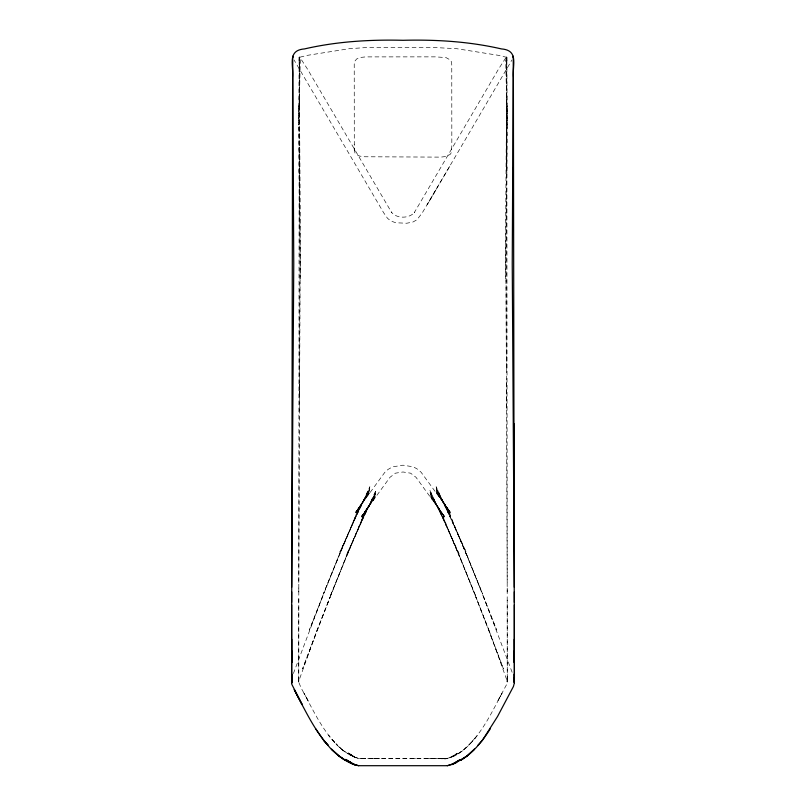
<?xml version="1.0" encoding="UTF-8"?>
<svg xmlns="http://www.w3.org/2000/svg" width="806" height="806" viewBox="0 0 806 806"><rect width="100%" height="100%" fill="white"/><g stroke="black" fill="none" stroke-linecap="round" stroke-linejoin="round"><path stroke-width="0.6" stroke-dasharray="4.03 3.02" d="M342.278 749.862L335.911 743.716L342.389 749.902L348.021 753.801L342.278 749.862L335.709 743.938L328.667 735.495L335.649 743.414C321.866 728.926 313.242 710.549 303.912 693.079L308.446 701.411L301.061 687.861L298.744 682.138L299.157 96.126M298.784 603.039L298.794 596.581M299.137 173.29L299.641 56.954L307.277 68.772L391.706 212.613L391.333 212.059C396.29 218.849 409.71 218.849 414.667 212.059L414.294 212.613L498.723 68.772L506.359 56.954L506.863 173.29M299.641 395.343L299.56 381.984M507.216 124.829L505.825 247.019L506.359 369.279L506.057 262.776L506.752 188.272M439.421 758.617C455.42 760.471 468.246 746.789 477.333 735.505L470.341 743.424C484.134 728.936 492.758 710.549 502.088 693.079L497.554 701.401L506.49 684.737L507.256 679.075M299.318 66.283L299.157 106.412M299.137 60.712L299.157 57.186L298.794 125.001L298.885 105.264L299.409 167.215M299.51 106.392L300.698 278.715M298.804 582.446L299.943 262.776L298.784 124.829M299.489 410.586L300.195 263.461L299.177 147.045M506.652 60.541L506.672 56.994L506.863 60.712M507.216 605.618L507.256 681.221L489.816 632.72L503.438 668.889L475.893 596.924L489.846 632.589L459.45 555.828L475.983 596.752L443.119 516.978L459.632 556.745L443.27 518.883L459.732 555.384L429.719 489.917L443.612 519.699L429.981 491.992L443.804 518.893L430.243 493.453L443.965 517.805L430.495 494.501L444.106 516.858L430.837 496.184L444.207 516.445L430.928 496.929L444.267 516.334L415.997 477.293L410.586 473.182L403 471.984L395.414 473.182L390.003 477.293L361.682 516.314L375.072 496.929L361.793 516.445L375.163 496.184L361.894 516.858L375.505 494.501L362.035 517.805L375.757 493.453L362.196 518.893L376.019 491.992L362.388 519.699L376.281 489.917L346.268 555.384L362.73 518.883L346.368 556.745L362.881 516.978L330.017 596.742L346.55 555.828L316.154 632.589L330.107 596.924L302.562 668.889L316.184 632.72L298.744 681.221L298.784 605.618M298.744 681.221L298.754 678.178M299.167 57.8L299.167 60.662L299.137 57.397L306.985 55.413L349.32 48.692L364.02 47.705L391.706 47.332L434.021 47.504L456.73 48.703L499.015 55.413L506.863 57.397L506.833 60.662L506.843 57.186L507.206 125.001L507.115 105.264L506.591 167.215M506.642 168.313L506.823 147.045M506.833 60.601L506.863 57.861M299.278 105.777L300.275 60.692L299.641 56.954L299.681 57.599M506.843 96.186L507.256 682.138M298.744 682.138L298.744 680.486M506.903 166.973L506.249 208.371M506.722 57.478L506.843 106.412M299.661 65.498L299.832 60.138M299.5 59.997L299.58 57.468M506.329 57.599L506.359 56.954L506.5 59.997M435.855 189.934L427.13 204.815L511.951 59.936M293.374 673.554L323.277 594.586L309.373 630.05L339.8 553.349L323.337 594.032L356.232 514.329L339.779 553.853L356.171 516.011L339.779 552.281L369.883 486.764L356.04 516.344L369.752 488.577L355.99 515.296L369.622 489.776L355.94 513.996L369.501 490.592L355.889 512.878L369.319 491.962L355.859 512.344L369.269 492.627L355.829 512.163L369.219 493.131L355.809 512.092L384.835 472.316L388.008 469.445L392.582 466.855L403 465.183L413.418 466.855L417.992 469.445L421.165 472.316L450.191 512.092L436.781 493.131L450.171 512.163L436.731 492.627L450.141 512.344L436.681 491.962L450.111 512.878L436.499 490.592L450.06 513.996L436.378 489.776L450.01 515.296L436.248 488.577L449.96 516.344L436.117 486.764L466.221 552.281L449.829 516.011L466.221 553.853L449.768 514.329L482.663 594.032L466.2 553.349L496.627 630.05L482.723 594.586L512.626 673.554M449.677 166.429L422.223 212.935L416.944 219.766L412.934 222.023L406.758 223.232L395.817 222.778L390.85 221.005L387.565 218.345L383.777 212.935L294.049 59.936M506.42 57.468L505.725 60.692L506.722 105.777M463.702 749.882L470.089 743.716C464.538 749.701 457.899 754.638 450.282 757.64L457.425 753.499L452.992 756.028C465.465 747.625 447.219 761.035 443.854 758.617M299.167 57.7L299.328 56.994L299.348 60.541M457.949 753.822L463.601 749.912M446.474 758.547L447.864 758.355L365.561 758.406C356.897 759.685 349.008 755.091 342.389 749.902M446.373 758.587L444.177 758.446M365.561 758.406L359.375 758.577L362.166 758.627M379.888 758.567L359.506 758.537M374.387 758.517L431.593 758.527M430.434 758.406L434.726 758.416M371.314 758.406L375.515 758.416M411.564 758.496L419.483 758.496M426.122 758.567L435.996 758.537M435.986 758.597L443.915 758.567M440.439 758.406L443.874 758.436M359.637 758.597C357.622 759.887 338.621 746.245 353.008 756.028L348.575 753.499L355.708 757.64L348.051 753.882M506.44 381.984L506.359 395.343M506.168 60.138L506.339 65.498M299.278 57.478L299.308 60.803M354.287 150.158L354.277 149.644L354.993 153.039L356.746 154.661L359.718 156.102L364.634 156.767L440.701 157.12L446.101 156.505L450.272 154.319L451.562 152.223L451.834 145.13L451.773 64.681L451.501 61.971L450.332 59.987L445.96 57.569L435.371 56.863L365.531 56.894L360.07 57.498L356.655 58.989L354.499 61.629L354.227 64.188L354.287 150.158L354.177 144.637M299.751 208.371L299.097 166.973M507.246 678.178L507.256 681.352M507.246 680.445L507.256 681.221M506.48 396.149L507.196 582.446M506.49 106.392L505.302 278.715M506.4 368.916L506.511 410.586M507.216 600.047L507.216 603.039M298.744 679.075L298.744 681.352M507.206 587.967L507.206 592.571M298.794 587.967L298.794 592.571M375.012 497.463L361.733 516.334L375.012 497.463M453.345 756.209L450.242 757.61L453.395 756.28M355.708 757.64L352.645 756.209L355.688 757.67M444.318 516.314L430.988 497.463L444.267 516.334"/><path stroke-width="1.21" d="M291.581 678.511L292.618 77.688C293.767 65.084 286.835 50.284 304.547 48.914C336.837 41.469 369.994 39.484 403.04 40.3C436.066 39.474 469.193 41.489 501.453 48.924C519.165 50.284 512.233 65.095 513.382 77.688L514.147 551.385M291.651 604.943L291.671 662.713L291.712 639.269M482.472 740.22L497.544 716.494L513.432 686.49L514.379 682.873L514.339 650.714M513.926 678.048L514.409 681.392L514.359 673.907L514.379 682.873L514.419 680.758M291.691 591.856L291.651 602.344M291.701 587.242L293.757 263.955L292.709 56.188L292.9 57.256M291.661 650.714L291.812 684.324L302.169 704.605L294.23 689.533L297.323 695.79C306.532 712.897 315.065 730.871 328.203 745.369M514.299 587.242L512.243 263.955L513.291 56.188L513.1 57.256M514.379 682.873L514.379 678.048L514.399 679.539M291.581 680.758L291.621 682.873L291.641 673.907L291.591 681.392L292.074 678.048M291.601 679.539L291.621 678.048L291.621 682.873M512.969 168.978L512.979 168.242M467.379 755.776L474.482 749.127L467.289 755.816L460.911 760.139C473.434 752.733 482.472 740.986 490.209 728.926M477.797 745.369L482.341 740.382M467.289 755.816L455.652 762.97L447.401 765.7L358.599 765.7C348.001 763.625 338.994 756.602 331.518 749.127L338.621 755.776L345.089 760.139L338.711 755.816M455.652 762.97L451.904 764.582L460.387 759.554L451.783 764.441L447.401 765.7M358.599 765.7L354.318 764.41L345.613 759.554L350.539 762.718L345.492 759.736L354.096 764.582L350.409 762.909M345.714 759.423L350.65 762.567M338.621 755.776L331.357 749.358L323.659 740.382L315.791 728.926M323.659 740.382L328.264 745.429M514.309 591.856L514.349 602.344M514.288 639.269L514.329 662.713L514.349 604.943M513.896 423.513L514.419 678.511M356.705 765.388L354.217 764.441L356.705 765.388"/></g></svg>
